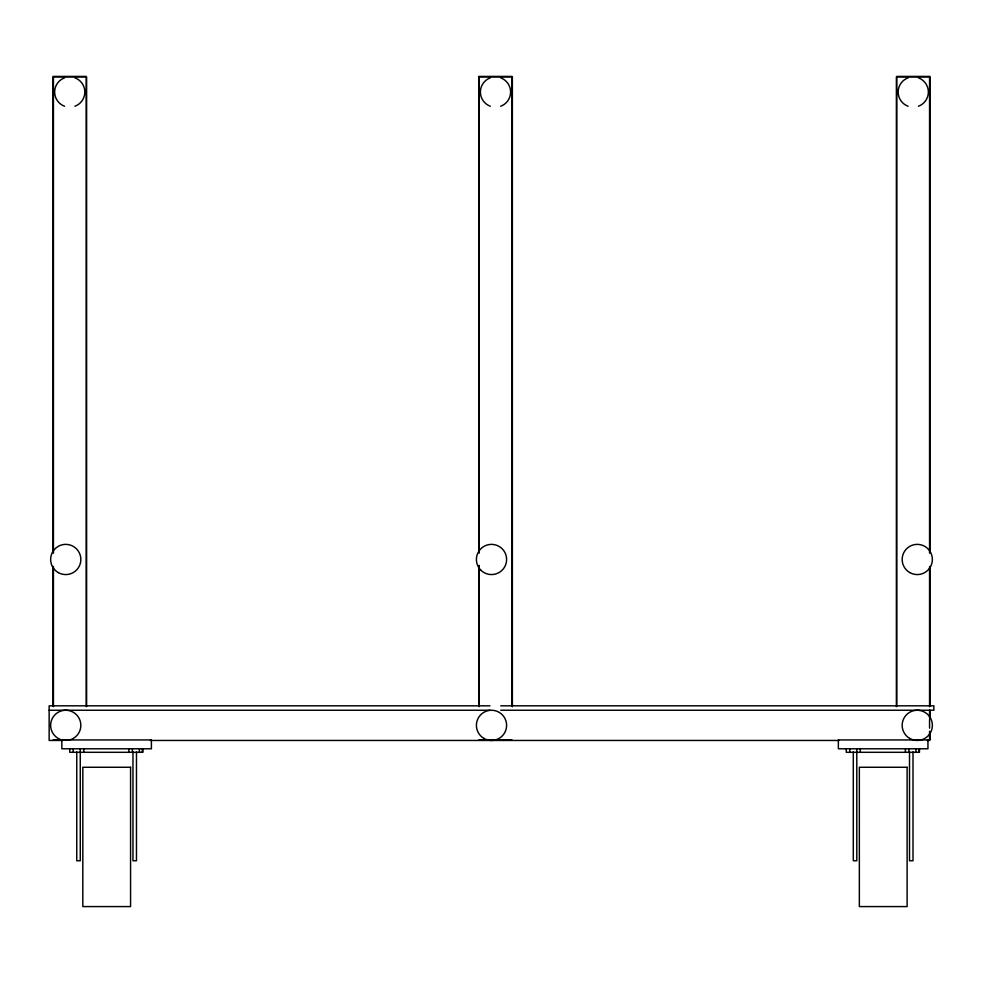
<?xml version="1.0" encoding="UTF-8"?>
<svg xmlns="http://www.w3.org/2000/svg" width="983" height="983" viewBox="0 0 983 983"><rect width="100%" height="100%" fill="white"/><g stroke="black" fill="none" stroke-linecap="round" stroke-linejoin="round"><path stroke-width="1.47" d="M489.964 705.819L49.15 705.819L49.15 740.457L62.949 740.457M500.716 705.819L933.85 705.819L933.85 710.242L500.716 710.242M49.15 710.242L489.964 710.242M53.057 739.941L61.351 739.941M478.819 739.941L511.996 739.941M150.387 740.457L839.064 740.457M927.338 740.457L929.562 740.457L929.562 731.241M929.943 552.557L929.943 76.416L896.766 76.416L896.766 706.15M929.943 566.38L929.943 706.15M929.943 710.758L929.943 718.438M929.943 732.261L929.943 739.941L838.364 739.941L838.364 748.788L927.94 748.788L927.94 739.941M929.562 553.073L929.562 76.932L896.385 76.932L896.385 706.666M929.562 566.896L929.562 706.666M929.562 709.738L929.562 718.241M929.562 719.581L929.562 728.157M919.461 748.788L919.461 752.302L846.265 752.302L846.265 748.788M918.884 748.788L918.884 752.302M915.947 748.788L915.947 752.302M913.01 751.86L913.01 860.764L909.508 860.764L909.508 751.86M908.931 748.788L908.931 752.302M905.417 748.788L905.417 752.302M860.309 748.788L860.309 752.302M856.795 748.788L856.807 860.764L853.293 860.764L853.293 751.86M849.779 748.788L849.779 752.302M512.376 706.666L512.376 76.932L479.2 76.932L479.2 553.073M511.996 706.15L511.996 76.416L478.819 76.416L478.819 552.557M479.2 565.36L479.2 706.666M478.819 566.38L478.819 706.15M142.928 748.788L142.928 752.302L69.732 752.302L69.732 748.788M142.351 748.788L142.351 752.302M139.414 748.788L139.414 752.302M136.477 751.86L136.477 860.764L132.963 860.764L132.963 751.86M132.398 748.788L132.398 752.302M128.884 748.788L128.884 752.302M86.615 706.666L86.615 76.932L53.438 76.932L53.438 553.073M86.234 706.15L86.234 76.416L53.057 76.416L53.057 552.557M83.776 748.788L83.776 752.302M80.262 748.788L80.274 860.764L76.76 860.764L76.76 751.86M73.234 748.788L73.234 752.302M53.438 566.896L53.438 706.666M53.057 566.38L53.057 706.15M74.905 77.841A15.114 15.114 0 0 1 74.905 106.238M64.571 106.238A15.114 15.114 0 0 1 64.571 77.841M918.429 77.841A15.114 15.114 0 0 1 918.429 106.238M908.095 106.238A15.114 15.114 0 0 1 908.095 77.841M500.666 77.841A15.114 15.114 0 0 1 500.666 106.238M490.333 106.238A15.114 15.114 0 0 1 490.333 77.841M69.646 739.941L61.831 739.941A15.114 15.114 0 0 1 53.365 716.681A15.114 15.114 0 0 1 78.112 716.681A15.114 15.114 0 0 1 69.646 739.941M151.407 739.941L61.831 739.941L61.831 748.788L151.407 748.788L151.407 739.941M130.567 767.268L82.818 767.268L82.818 906.584L130.567 906.584L130.567 767.268M907.112 767.268L859.351 767.268L859.351 906.584L907.112 906.584L907.112 767.268M58.181 572.548A15.114 15.114 0 0 0 80.852 559.474A15.114 15.114 0 0 0 58.181 546.388A15.114 15.114 0 0 0 58.181 572.548M909.705 738.43A15.114 15.114 0 0 0 932.375 725.356A15.114 15.114 0 0 0 909.705 712.27A15.114 15.114 0 0 0 909.705 738.43M909.705 572.548A15.114 15.114 0 0 0 932.375 559.474A15.114 15.114 0 0 0 909.705 546.388A15.114 15.114 0 0 0 909.705 572.548M483.943 738.43A15.114 15.114 0 0 0 506.614 725.356A15.114 15.114 0 0 0 483.943 712.27A15.114 15.114 0 0 0 483.943 738.43M480.822 570.152A15.114 15.114 0 0 0 506.098 563.382A15.114 15.114 0 0 0 487.593 544.877A15.114 15.114 0 0 0 480.822 570.152"/></g></svg>
